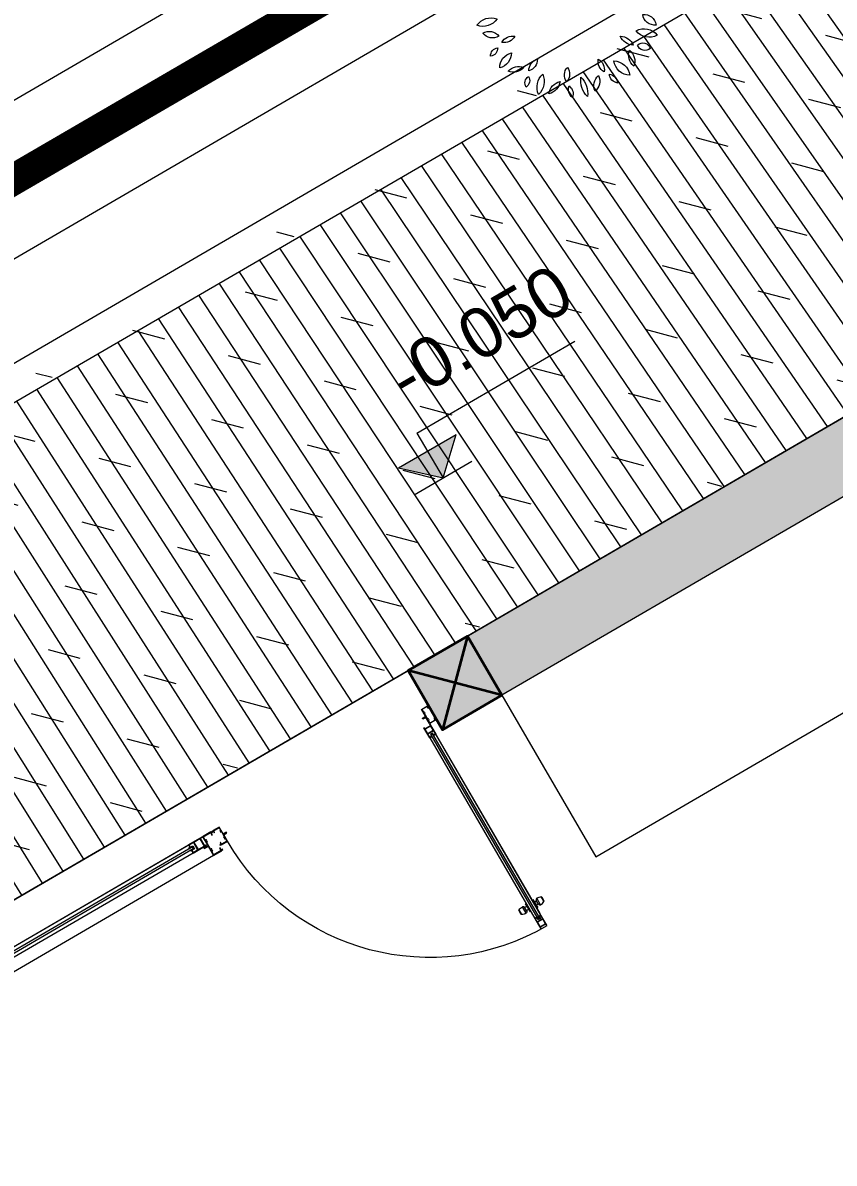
# Model space of a CAD drawing. Header units: millimetres. Extents: x 403824132 to 733479728, y 1974822364 to 2151530530.
# Drawn here: x 568555833 to 568558448, y 2063003754 to 2063007429 of the extents above; entities that cross this region are included whole.
import ezdxf
from ezdxf.enums import TextEntityAlignment as Align

# ---------------------------------------------------------------- set-up
doc = ezdxf.new("R2010")
doc.units = ezdxf.units.MM
doc.linetypes.add('CENTER', pattern=[3, 1.5, -0.5, 0.5, -0.5])
doc.linetypes.add('HIDDEN', pattern=[0.75, 0.5, -0.25])
for name, color, linetype, lineweight in [('A-COT VACH', 2, 'Continuous', 35), ('A-HATCH', 251, 'Continuous', 5), ('A-KY HIEU', 34, 'Continuous', 20), ('A-NET THAY', 125, 'Continuous', 18), ('A-TEXT', 7, 'Continuous', 18), ('E- RANH GIOI', 1, 'CENTER', 13), ('E- THAY', 9, 'Continuous', 20), ('E- Tuong', 4, 'Continuous', 13), ('E-NoiThat', 32, 'Continuous', 9), ('i_Cay', 114, 'Continuous', 13), ('i_Hatch', 250, 'Continuous', 13), ('LD-CUA', 146, 'Continuous', 13), ('LD-THAY', 9, 'Continuous', 13)]:
    doc.layers.add(name, color=color, linetype=linetype, lineweight=lineweight)
doc.layers.add('ChiaLo', color=128, linetype='CENTER')
doc.layers.add('loKBT', color=42, linetype='Continuous')
doc.styles.add('A1-arial', font='arial.ttf')

# ---------------------------------------------------------------- blocks, each defined once
blk = doc.blocks.new('mb-cay40')
at = {"color": 0, "linetype": 'ByBlock'}
for centre, radius, start, end in [((-299.5701589075907, 710.3054466762878), 100.1777, 149.4737229998766, 231.7585850006217), ((-447.8704589076224, 682.5084466762783), 100.1777, 329.4737229998766, 51.75858500062168), ((-230.6878589075932, 779.3904466762833), 98.06469999999999, 192.3059549999538, 259.6848969996826), ((-344.058958907699, 662.0099466762913), 98.06469999999999, 12.30595499995376, 79.68489699968265), ((-136.2343589076481, 736.8957466763095), 62.92479999999998, 125.4093320002077, 202.7100880001333), ((-230.740058907686, 763.8882466762698), 62.92479999999998, 305.4093320002077, 22.71008800013334), ((16.26654109236551, 684.2603466763248), 136.5301, 133.811686000385, 194.307733999988), ((-210.5471589076042, 749.0423466762695), 136.5301, 313.811686000385, 14.30773399998799), ((112.6560410923557, 711.3373466763078), 137.2196, 163.4642290000644, 212.7905639999698), ((-134.2428589076444, 676.0780466762808), 137.2196, 343.4642290000643, 32.79056399996983), ((-426.9131589077006, 693.7752466762759), 54.12369999999999, 146.8150690002197, 244.0193430003837), ((-495.9196589076018, 674.7454466763011), 54.12369999999999, 326.8150690002197, 64.01934300038363), ((-147.5025589076395, 637.821246676278), 79.6564, 145.524785000142, 220.8327340004014), ((-273.4387589076068, 630.8271466763035), 79.6564, 325.524785000142, 40.83273400040141), ((138.3718410924193, 615.5002466762926), 80.63699999999999, 104.100357000399, 168.4650159999594), ((39.71864109238959, 709.8323466762886), 80.63699999999999, 284.100357000399, 348.4650159999595), ((-541.5223589077068, 596.8183466762894), 98.14920000000001, 183.3189289998474, 263.1903650005937), ((-651.1445589076611, 493.6793466763265), 98.14920000000001, 3.318928999847402, 83.19036500059372), ((-554.1702589076594, 555.716446676277), 69.85239999999999, 25.45365099951863, 116.6851969996846), ((-522.4680589076888, 648.1498466762605), 69.85239999999999, 205.4536509995186, 296.6851969996846), ((-390.4405589076341, 597.053746676309), 66.85079999999999, 168.8066020001733, 257.6390980002616), ((-470.3303589076386, 544.7297466762902), 66.85079999999999, 348.8066020001733, 77.63909800026163), ((48.89724109234521, 562.139746676261), 68.7981, 103.8913859995158, 198.9039470000852), ((-32.70725890767062, 606.6362466762985), 68.7981, 283.8913859995158, 18.90394700008519), ((230.3510410923918, 506.037146676299), 141.3623, 100.3005049996434, 160.4476489999013), ((71.86314109229716, 692.4305466762962), 141.3623, 280.3005049996434, 340.4476489999013), ((-653.7485589076532, 502.9852466762604), 44.2471, 163.4933459999228, 274.4697339999847), ((-692.7238589076442, 471.4445466763245), 44.2471, 343.4933459999227, 94.46973399998471), ((259.9547410923115, 520.9738466762719), 76.85969999999999, 122.5817349996012, 207.1799879998302), ((150.1931410923426, 550.6291466762632), 76.85969999999999, 302.5817349996012, 27.17998799983019), ((213.0515410923108, 368.6593466762861), 79.60759999999999, 86.02821900006174, 161.3697619999351), ((143.1294410924311, 473.5071466763002), 79.60759999999999, 266.0282190000617, 341.3697619999351), ((299.7197410923836, 426.0202466763112), 53.529, 59.98145400028278, 155.6675900001146), ((277.7252410923538, 494.4245466762877), 53.529, 239.9814540002828, 335.6675900001146), ((-680.1407589076553, 301.4285466763176), 101.6635, 69.72013800080484, 135.6489100005381), ((-717.600058907643, 467.8581466763062), 101.6635, 249.7201380008048, 315.6489100005381), ((-620.4297589075868, 356.9077466762828), 75.7726, 22.57230600034306, 98.33354300080866), ((-561.4437589076697, 460.9655466763143), 75.7726, 202.5723060003431, 278.3335430008087), ((281.8093410923029, 453.3035466762885), 110.2473, 244.7352629998049, 320.5781150000673), ((319.9207410923555, 283.5921466762593), 110.2473, 64.73526299980486, 140.5781150000674), ((-694.8229589076363, 365.1617466763128), 95.9612, 210.9482359996829, 290.5783940005535), ((-743.3930589076772, 225.974346676303), 95.9612, 30.9482359996829, 110.5783940005535), ((359.2284410923021, 242.1056466762602), 79.1061, 90.25287400078554, 173.52208300028), ((280.2783410924312, 330.1357466762784), 79.1061, 270.2528740007856, 353.5220830002799), ((-736.4670589076995, 276.7996466763216), 75.60229999999999, 224.257649999822, 288.5926610007619), ((-766.5091589076037, 152.3813466762949), 75.60229999999999, 44.25764999982202, 108.5926610007619), ((-659.0736589076696, 39.63904667626048), 110.8102, 100.8761589997203, 165.4479130002026), ((-787.2373589075869, 176.3009466762742), 110.8102, 280.8761589997204, 345.4479130002026), ((-649.4696589076193, 256.585046676264), 83.90719999999999, 240.5094849996896, 309.291989999972), ((-637.6392589076131, 118.6108466762598), 83.90719999999999, 60.50948499968955, 129.291989999972), ((231.9157410923508, 266.539646676305), 78.02799999999999, 238.8747640006676, 311.2135240002623), ((242.9923410922929, 141.0472466762949), 78.02799999999999, 58.87476400066763, 131.2135240002623), ((344.0384410923289, 142.0358466763282), 53.57989999999999, 28.1981360000389, 112.1917869993301), ((371.0219410923892, 216.9645466762668), 53.57989999999999, 208.1981360000389, 292.1917869993301), ((349.6776410924213, 166.3968466762817), 97.6447, 209.1951970002367, 286.7189010004093), ((292.527541092335, 25.24994667626743), 97.6447, 29.19519700023669, 106.7189010004093), ((-716.1905589076923, 74.23634667632723), 87.35799999999999, 234.9744629993681, 331.3792250002423), ((-689.6452589076944, -39.14615332373069), 87.35799999999999, 54.97446299936808, 151.3792250002424), ((208.0612410923932, 37.25554667630786), 77.31559999999999, 208.8071649999463, 283.9198800002828), ((158.9131410923146, -75.04515332368464), 77.31559999999999, 28.80716499994626, 103.9198800002828), ((313.8222410924209, -58.64165332372795), 90.3688, 71.37116600059133, 141.7535400000561), ((271.7177410924342, 82.93484667628945), 90.3688, 251.3711660005913, 321.7535400000561), ((-674.8470589076169, -123.2118533237299), 70.02329999999999, 71.8192460004174, 140.0817599994504), ((-706.7037589076499, -11.75075332372944), 70.02329999999999, 251.8192460004175, 320.0817599994504), ((-551.4629589076503, -83.00365332367801), 74.9971, 87.17243399982254, 157.2364690000009), ((-616.9188589076803, 20.92074667628185), 74.9971, 267.1724339998225, 337.2364690000009), ((296.2157410923683, -68.1395533237228), 50.671, 179.2557220000184, 267.628659000778), ((243.4524410924059, -118.1089533236882), 50.671, 359.2557220000184, 87.62865900077804), ((-557.1729589076713, -163.3047533236968), 77.98479999999999, 113.475291999382, 203.4559599999777), ((-659.7790589075885, -122.8160533237024), 77.98479999999999, 293.475291999382, 23.45595999997768), ((-341.8780589076923, -220.9033533237016), 95.91319999999999, 122.8873139993626, 186.7253339999508), ((-489.2111589075648, -151.593553323728), 95.91319999999999, 302.8873139993626, 6.725333999950768), ((69.87894109232002, -150.8368533236935), 70.3103, 173.6499809998805, 254.6514450005405), ((-18.61045890764217, -210.8629533236744), 70.3103, 353.6499809998805, 74.65144500054049), ((274.5892410923552, -86.62635332370701), 116.145, 186.5486859998972, 256.8911319994462), ((132.8601410923875, -212.990753323691), 116.145, 6.548685999897183, 76.89113199944619), ((-604.7676589076873, -147.1679533237184), 106.605, 271.6327640008068, 352.0267889999677), ((-496.1556589076645, -268.5169533236767), 106.605, 91.63276400080674, 172.0267889999677), ((-132.5331589076959, -236.0941533236837), 75.353, 148.7876610002004, 221.5977110001933), ((-253.3297589076974, -247.0719533237279), 75.353, 328.7876610002005, 41.59771100019329), ((161.8329410923761, -136.5778533236808), 96.71849999999999, 218.6962139999035, 286.2415449999098), ((113.3978410923155, -289.9039533237083), 96.71849999999999, 38.69621399990353, 106.2415449999098), ((-472.8800589076418, -293.5357533236747), 49.2563, 76.54190599947391, 193.4774260002929), ((-509.3162589076674, -257.1117533236902), 49.2563, 256.541905999474, 13.4774260002929), ((-314.2852589076501, -280.7871533237339), 91.05040000000001, 159.1169869998805, 230.3606240003511), ((-457.4404589076003, -318.4468533237086), 91.05040000000001, 339.1169869998805, 50.36062400035106), ((-220.1570589075855, -348.4649533237389), 108.6658, 122.1169890002436, 201.7275269999994), ((-378.8747589077102, -296.6562533236793), 108.6658, 302.1169890002436, 21.72752699999944), ((-159.7919589076482, -372.2426533237012), 84.6027, 5.31956000003229, 80.41896799967047), ((-61.47215890765074, -280.976453323703), 84.6027, 185.3195600000323, 260.4189679996705), ((99.92604109243257, -278.0229533236925), 148.0051, 165.2071100000012, 218.3217489999558), ((-159.2895589076797, -332.0080533237124), 148.0051, 345.2071100000012, 38.32174899995582), ((110.3971410924278, -276.4030533237237), 64.3426, 156.7754189998254, 231.2879720002375), ((11.02814109236351, -301.2369533236779), 64.3426, 336.7754189998254, 51.28797200023745), ((-170.4776589077082, -363.9031533237066), 62.5472, 129.7475050000398, 206.070901000292), ((-266.6537589076324, -343.3009533236764), 62.5472, 309.7475050000398, 26.07090100029198)]:
    blk.add_arc(centre, radius, start, end, dxfattribs=at)
blk = doc.blocks.new('cotxaytho')
at = {"layer": 'A-KY HIEU'}
h = blk.add_hatch(color=256, dxfattribs=at)
h.paths.add_polyline_path([(200.0000000000018, 187.5), (0, 187.5), (0, 0)])
h.paths.add_polyline_path([(0, 187.5), (-200, 187.5), (0, 0)])
for p, q in [((0, 312.5), (0, 0)), ((0, 312.5), (1100, 312.5)), ((-200, 187.5), (0, 0)), ((-200, 187.5), (200, 187.5)), ((0, 0), (200, 187.5)), ((-200, 0), (200, 0))]:
    blk.add_line(p, q, dxfattribs=at)
at = {"color": 6, "style": 'A1-arial'}
blk.add_attdef('-0.050', (35.02610784031822, 401.7086938884313), '', height=250, dxfattribs=at)
blk = doc.blocks.new('kkkk')
h = blk.add_hatch(color=250)
edge = h.paths.add_edge_path()
edge.add_line((333058.7503477686, 105336.6100560361), (333060.2503477686, 105336.6100560361))
edge.add_line((333060.2503477686, 105336.6100560361), (333060.2503477686, 105341.6100560361))
edge.add_line((333060.2503477686, 105341.6100560361), (333061.7503477686, 105341.6100560361))
edge.add_line((333061.7503477686, 105341.6100560361), (333061.7503477686, 105371.6100560361))
edge.add_line((333061.7503477686, 105371.6100560361), (333027.5003477686, 105371.6100560361))
edge.add_line((333027.5003477686, 105371.6100560361), (333027.5003477686, 105386.6100560362))
edge.add_line((333027.5003477686, 105386.6100560362), (333022.1618856793, 105386.6100560362))
edge.add_line((333022.1618856793, 105386.6100560362), (333022.1618856793, 105383.6100560361))
edge.add_line((333022.1618856793, 105383.6100560361), (333023.6618856793, 105383.6100560361))
edge.add_line((333023.6618856793, 105383.6100560361), (333023.6618856793, 105385.1100560361))
edge.add_line((333023.6618856793, 105385.1100560361), (333026.0003477686, 105385.1100560361))
edge.add_line((333026.0003477686, 105385.1100560361), (333026.0003477686, 105378.0508778042))
edge.add_line((333026.0003477686, 105378.0508778042), (333023.6618856793, 105378.0508778042))
edge.add_line((333023.6618856793, 105378.0508778042), (333023.6618856793, 105379.5508778041))
edge.add_line((333023.6618856793, 105379.5508778041), (333022.1618856793, 105379.5508778041))
edge.add_line((333022.1618856793, 105379.5508778041), (333022.1618856793, 105376.5508778041))
edge.add_line((333022.1618856793, 105376.5508778041), (333026.0003477686, 105376.5508778041))
edge.add_line((333026.0003477686, 105376.5508778041), (333026.0003477686, 105371.6100560361))
edge.add_line((333026.0003477686, 105371.6100560361), (332991.7503477686, 105371.6100560361))
edge.add_line((332991.7503477686, 105371.6100560361), (332991.7503477686, 105341.6100560361))
edge.add_line((332991.7503477686, 105341.6100560361), (332993.2503477686, 105341.6100560361))
edge.add_line((332993.2503477686, 105341.6100560361), (332993.2503477686, 105336.6100560361))
edge.add_line((332993.2503477686, 105336.6100560361), (332994.7503477685, 105336.6100560361))
edge.add_line((332994.7503477685, 105336.6100560361), (332994.7503477685, 105341.6100560361))
edge.add_line((332994.7503477685, 105341.6100560361), (333002.2503477686, 105341.6100560361))
edge.add_line((333002.2503477686, 105341.6100560361), (333002.2503477686, 105343.1100560361))
edge.add_line((333002.2503477686, 105343.1100560361), (332993.2503477686, 105343.1100560361))
edge.add_line((332993.2503477686, 105343.1100560361), (332993.2503477686, 105370.1100560361))
edge.add_line((332993.2503477686, 105370.1100560361), (333006.8920954218, 105370.1100560361))
edge.add_arc((333010.0003477685, 105367.6396451521), 3.970410884021193, 141.5226399061715, 209.9999999996041)
edge.add_line((333006.5618710796, 105365.6544397101), (333007.8609091851, 105366.4044397101))
edge.add_arc((333010.0003477685, 105367.6396451522), 2.470410884022959, -390.0000000008324, -150.0000000000441, ccw=False)
edge.add_line((333012.1397863518, 105366.4044397101), (333013.4388244577, 105365.6544397101))
edge.add_arc((333010.0003477685, 105367.6396451521), 3.970410884017615, -29.99999999942238, 38.47736009484422)
edge.add_line((333013.1086001153, 105370.1100560362), (333040.3920954216, 105370.1100560361))
edge.add_arc((333043.5003477685, 105367.6396451521), 3.970410884021193, 141.5226399061715, 209.9999999996041)
edge.add_line((333040.0618710795, 105365.6544397101), (333041.3609091852, 105366.4044397101))
edge.add_arc((333043.5003477685, 105367.6396451522), 2.470410884022959, -390.0000000008324, -150.0000000000441, ccw=False)
edge.add_line((333045.639786352, 105366.4044397101), (333046.9388244575, 105365.6544397101))
edge.add_arc((333043.5003477685, 105367.6396451521), 3.970410884017615, -29.99999999942238, 38.47736009484422)
edge.add_line((333046.6086001155, 105370.1100560362), (333060.2503477686, 105370.1100560361))
edge.add_line((333060.2503477686, 105370.1100560361), (333060.2503477686, 105343.1100560361))
edge.add_line((333060.2503477686, 105343.1100560361), (333051.2503477687, 105343.1100560361))
edge.add_line((333051.2503477687, 105343.1100560361), (333051.2503477687, 105341.6100560361))
edge.add_line((333051.2503477687, 105341.6100560361), (333058.7503477686, 105341.6100560361))
edge.add_line((333058.7503477686, 105341.6100560361), (333058.7503477686, 105336.6100560361))
blk.add_lwpolyline([(333026.0003477686, 105378.0508778042), (333026.0003477686, 105385.1100560361), (333023.6618856793, 105385.1100560361), (333023.6618856793, 105383.6100560361), (333022.1618856793, 105383.6100560361), (333022.1618856793, 105386.6100560362), (333027.5003477686, 105386.6100560362), (333027.5003477686, 105371.6100560361), (333061.7503477686, 105371.6100560361), (333061.7503477686, 105341.6100560361), (333060.2503477686, 105341.6100560361), (333060.2503477686, 105336.6100560361), (333058.7503477686, 105336.6100560361), (333058.7503477686, 105341.6100560361), (333051.2503477687, 105341.6100560361), (333051.2503477687, 105343.1100560361), (333060.2503477686, 105343.1100560361), (333060.2503477686, 105370.1100560361), (333046.6086001155, 105370.1100560362, -0.3080097014273616), (333046.9388244575, 105365.6544397101), (333045.639786352, 105366.4044397101, 1.732050807573783), (333041.3609091852, 105366.4044397101), (333040.0618710795, 105365.6544397101, -0.3080097014276107), (333040.3920954216, 105370.1100560361), (333013.1086001153, 105370.1100560362, -0.3080097014273616), (333013.4388244577, 105365.6544397101), (333012.1397863518, 105366.4044397101, 1.732050807573783), (333007.8609091851, 105366.4044397101), (333006.5618710796, 105365.6544397101, -0.3080097014276107), (333006.8920954218, 105370.1100560361), (332993.2503477686, 105370.1100560361), (332993.2503477686, 105343.1100560361), (333002.2503477686, 105343.1100560361), (333002.2503477686, 105341.6100560361), (332994.7503477685, 105341.6100560361), (332994.7503477685, 105336.6100560361), (332993.2503477686, 105336.6100560361), (332993.2503477686, 105341.6100560361), (332991.7503477686, 105341.6100560361), (332991.7503477686, 105371.6100560361), (333026.0003477686, 105371.6100560361), (333026.0003477686, 105376.5508778041), (333022.1618856793, 105376.5508778041), (333022.1618856793, 105379.5508778041), (333023.6618856793, 105379.5508778041), (333023.6618856793, 105378.0508778042)], format="xyb", close=True)
blk = doc.blocks.new('ccccc')
h = blk.add_hatch(color=250)
h.paths.add_polyline_path([(333034.3144056356, 105325.3407150077), (333084.3144056355, 105325.3407150077), (333084.3144056355, 105326.8407150077), (333077.6940542447, 105326.8407150077), (333077.6940542447, 105353.8407150077), (333084.3144056355, 105353.8407150077), (333084.3144056355, 105355.3407150077), (333034.3144056356, 105355.3407150077), (333034.3144056356, 105346.7373347332), (333035.8144056356, 105346.7373347332), (333035.8144056356, 105353.8407150077), (333052.1347392885, 105353.8407150077), (333052.1347392885, 105326.8407150077), (333035.8144056356, 105326.8407150077), (333035.8144056356, 105333.9440952822), (333034.3144056356, 105333.9440952822)])
h.paths.add_polyline_path([(333053.6347392886, 105326.8407150077), (333053.6347392886, 105353.8407150077), (333076.1940542446, 105353.8407150077), (333076.1940542446, 105326.8407150077)], flags=16)
for p, q in [((333034.3144056356, 105346.7373347332), (333035.8144056356, 105346.7373347332)), ((333034.3144056356, 105333.9440952822), (333035.8144056356, 105333.9440952822)), ((333052.1347392885, 105353.8407150077), (333052.1347392885, 105326.8407150077)), ((333053.6347392886, 105353.8407150077), (333053.6347392886, 105326.8407150077)), ((333076.1940542446, 105353.8407150077), (333076.1940542446, 105326.8407150077)), ((333077.6940542447, 105353.8407150077), (333077.6940542447, 105326.8407150077)), ((333084.3144056355, 105355.3407150077), (333084.3144056355, 105353.8407150077)), ((333084.3144056355, 105326.8407150077), (333084.3144056355, 105325.3407150077))]:
    blk.add_line(p, q)
for points in [[(333084.3144056355, 105355.3407150077), (333034.3144056356, 105355.3407150077), (333034.3144056356, 105346.7373347332)], [(333034.3144056356, 105333.9440952822), (333034.3144056356, 105325.3407150077), (333084.3144056355, 105325.3407150077)], [(333052.1347392885, 105353.8407150077), (333035.8144056356, 105353.8407150077), (333035.8144056356, 105346.7373347332)], [(333035.8144056356, 105333.9440952822), (333035.8144056356, 105326.8407150077), (333052.1347392885, 105326.8407150077)], [(333076.1940542446, 105353.8407150077), (333053.6347392886, 105353.8407150077)], [(333084.3144056355, 105353.8407150077), (333077.6940542447, 105353.8407150077)], [(333053.6347392886, 105326.8407150077), (333076.1940542446, 105326.8407150077)], [(333077.6940542447, 105326.8407150077), (333084.3144056355, 105326.8407150077)]]:
    blk.add_lwpolyline(points)
blk = doc.blocks.new('dasdsd')
at = {"linetype": 'HIDDEN', "ltscale": 0.05}
for p, q in [((-9.569141384446992, -15.90723716295906), (-9.569141384446992, 0)), ((9.569141384446992, 0), (-9.569141384446992, 0)), ((9.569141384446992, -15.90723716294451), (9.569141384446992, 0)), ((-16.34979056974407, -18.90631077674334), (-107.8912883332232, -23.1459015282162)), ((-10.46026030555367, -16.12276114153791), (-15.45867164875381, -18.69078679804806)), ((9.569141384330578, -15.90723716295906), (-9.569141384446992, -15.90723716295906))]:
    blk.add_line(p, q, dxfattribs=at)
for centre, radius, start, end in [((-106.2585171776591, -28.09938181765028), 5.215640768237306, 108.2433054779571, 251.7566945220429), ((-40.96028682653559, 286.6360905124457), 326.6202464477597, 258.1751875100508, 278.8996242376831), ((-16.34979056974407, -16.9563107767899), 1.95, 270, 297.1926651147454), ((-9.569141384446992, -17.85723716302891), 1.95, 90, 117.1926651147453), ((9.569141384446992, -25.97958644191385), 10.07234927896024, 270, 90)]:
    blk.add_arc(centre, radius, start, end, dxfattribs=at)
blk = doc.blocks.new('fffsf')
h = blk.add_hatch(color=250)
h.paths.add_polyline_path([(333183.8310297608, 105395.8081060237), (333133.8310297608, 105395.8081060237), (333133.8310297608, 105394.3081060237), (333140.4513811519, 105394.3081060237), (333140.4513811519, 105367.3081060237), (333133.8310297608, 105367.3081060237), (333133.8310297608, 105364.3081060237), (333118.8310297608, 105364.3081060237), (333118.8310297608, 105361.3081060237), (333135.3310297608, 105361.3081060237), (333135.3310297608, 105365.8081060237), (333183.8310297608, 105365.8081060237), (333183.8310297608, 105374.4114862982), (333182.3310297608, 105374.4114862982), (333182.3310297608, 105367.3081060237), (333166.0106961079, 105367.3081060237), (333166.0106961079, 105394.3081060237), (333182.3310297608, 105394.3081060237), (333182.3310297608, 105387.2047257492), (333183.8310297608, 105387.2047257492)])
h.paths.add_polyline_path([(333164.5106961079, 105394.3081060237), (333164.5106961079, 105367.3081060237), (333141.9513811518, 105367.3081060237), (333141.9513811518, 105394.3081060237)], flags=16)
for p, q in [((333133.8310297608, 105395.8081060237), (333133.8310297608, 105394.3081060237)), ((333140.4513811519, 105394.3081060237), (333140.4513811519, 105367.3081060237)), ((333141.9513811518, 105394.3081060237), (333141.9513811518, 105367.3081060237)), ((333164.5106961079, 105394.3081060237), (333164.5106961079, 105367.3081060237)), ((333166.0106961079, 105394.3081060237), (333166.0106961079, 105367.3081060237)), ((333183.8310297608, 105387.2047257492), (333182.3310297608, 105387.2047257492)), ((333183.8310297608, 105374.4114862982), (333182.3310297608, 105374.4114862982))]:
    blk.add_line(p, q)
for points in [[(333183.8310297608, 105374.4114862982), (333183.8310297608, 105365.8081060237), (333135.3310297608, 105365.8081060237), (333135.3310297608, 105361.3081060237), (333118.8310297608, 105361.3081060237)], [(333133.8310297608, 105395.8081060237), (333183.8310297608, 105395.8081060237), (333183.8310297608, 105387.2047257492)], [(333133.8310297608, 105394.3081060237), (333140.4513811519, 105394.3081060237)], [(333141.9513811518, 105394.3081060237), (333164.5106961079, 105394.3081060237)], [(333166.0106961079, 105394.3081060237), (333182.3310297608, 105394.3081060237), (333182.3310297608, 105387.2047257492)], [(333182.3310297608, 105374.4114862982), (333182.3310297608, 105367.3081060237), (333166.0106961079, 105367.3081060237)], [(333133.8310297608, 105367.3081060237), (333133.8310297608, 105364.3081060237), (333118.8310297608, 105364.3081060237), (333118.8310297608, 105361.3081060237)], [(333140.4513811519, 105367.3081060237), (333133.8310297608, 105367.3081060237)], [(333164.5106961079, 105367.3081060237), (333141.9513811518, 105367.3081060237)]]:
    blk.add_lwpolyline(points)
blk = doc.blocks.new('*U209')
for points in [[(88.41580056528618, 82.17994154020562), (88.41580056524253, 80.6033802745078), (77.17966634732147, 80.60338027449323), (77.17966634729966, 69.39661972550675), (88.41580056521342, 69.39661972551403), (88.41580056528618, 67.82005845976528, 0.2403906807314063), (91.14311726333106, 71.99999999998546), (80.17966634737968, 71.99999999998546), (80.17966634732147, 77.99999999998543), (91.14311726327287, 77.99999999998543, 0.2403906807301442)], [(922.0851214036658, 82.17994154014741), (922.0851214037393, 80.6033802744132), (933.3212556216456, 80.60338027440594), (933.3212556216307, 69.39661972541944), (922.0851214037095, 69.39661972542672), (922.0851214036658, 67.82005845970707, -0.2403906807314063), (919.3578047056723, 71.99999999992724), (930.3212556216164, 71.99999999992724), (930.3212556215727, 77.99999999993452), (919.3578047056217, 77.99999999994179, -0.2403906807301442)], [(1027.916722533707, 82.17994153920152), (1027.916722533744, 80.60338027349644), (1016.68058831583, 80.60338027346006), (1016.680588315888, 69.39661972447357), (1027.916722533802, 69.39661972450267), (1027.916722533736, 67.82005845875392, 0.2403906807314063), (1030.644039231716, 71.99999999901047), (1019.680588315765, 71.99999999896681), (1019.680588315808, 77.99999999895226), (1030.644039231759, 77.99999999898864, 0.2403906807301442)]]:
    blk.add_hatch(color=250).paths.add_polyline_path(points)
for p, q in [((972.5009219687922, 89.99999999997091), (44.50000000021828, 90.00000000004366)), ((972.5009219687777, 89.99999999991269), (88.00000000023283, 89.99999999998545)), ((977.5009219686833, 89.9999999988213), (1862.001843919147, 89.99999999983993)), ((88.00000000024738, 59.99999999998546), (972.5009219687922, 59.99999999989814)), ((1862.00184391922, 59.99999999983993), (977.5009219687635, 59.99999999880675)), ((35.00000000011642, 20), (1915.001843919264, 20))]:
    blk.add_line(p, q)
for points in [[(88.41580056528618, 82.17994154020562), (88.41580056524253, 80.6033802745078), (77.17966634732147, 80.60338027449323), (77.17966634729966, 69.39661972550675), (88.41580056521342, 69.39661972551403), (88.41580056528618, 67.82005845976528, 0.2403906807314063), (91.14311726333106, 71.99999999998546), (80.17966634737968, 71.99999999998546), (80.17966634732147, 77.99999999998543), (91.14311726327287, 77.99999999998543, 0.2403906807301443)], [(922.0851214036658, 82.17994154014741), (922.0851214037393, 80.6033802744132), (933.3212556216456, 80.60338027440594), (933.3212556216307, 69.39661972541944), (922.0851214037095, 69.39661972542672), (922.0851214036658, 67.82005845970707, -0.2403906807314063), (919.3578047056723, 71.99999999992724), (930.3212556216164, 71.99999999992724), (930.3212556215727, 77.99999999993452), (919.3578047056217, 77.99999999994179, -0.2403906807301443)], [(1027.916722533707, 82.17994153920152), (1027.916722533744, 80.60338027349644), (1016.68058831583, 80.60338027346006), (1016.680588315888, 69.39661972447357), (1027.916722533802, 69.39661972450267), (1027.916722533736, 67.82005845875392, 0.2403906807314063), (1030.644039231716, 71.99999999901047), (1019.680588315765, 71.99999999896681), (1019.680588315808, 77.99999999895226), (1030.644039231759, 77.99999999898864, 0.2403906807301443)]]:
    blk.add_lwpolyline(points, format="xyb", close=True)
for points in [[(930.3212556216164, 71.99999999992724), (80.17966634737968, 71.99999999998546), (80.17966634732147, 77.99999999998543), (930.3212556215727, 77.99999999993452)], [(1019.680588315895, 71.99999999894499), (1869.822177572059, 71.9999999998545), (1869.822177571972, 77.99999999986177), (1019.680588315808, 77.99999999895226)]]:
    blk.add_lwpolyline(points, close=True)
at = {"rotation": 270}
blk.add_blockref('kkkk', (-105336.6100560361, 333081.7503477685), dxfattribs=at)
at = {"xscale": -1}
for name, p, rotation in [('ccccc', (333122.3144056175, -105265.3407150657), 359.9999999999902), ('fffsf', (-332156.3301080877, 105455.8081050878), 180.0000000001608), ('kkkk', (107286.6118999553, 333081.7503477685), 90)]:
    blk.add_blockref(name, p, dxfattribs=dict(at, rotation=rotation))
for p in [(-332111.8134836851, -105265.3407149498), (-331172.3125614208, -105265.3407159424)]:
    blk.add_blockref('ccccc', p)
at = {"xscale": -0.8000000000000002, "yscale": 0.8, "zscale": 0.8}
blk.add_blockref('dasdsd', (1002.500921968777, 59.99999999895225), dxfattribs=at)
blk = doc.blocks.new('khoatron')
for p, q in [((0, 0), (0, -5.000000000003636)), ((50, 0), (50, -5)), ((50, -5), (0, -5.000000000003636)), ((4.977375921705967, -26), (45.02262407826493, -25.99999999998909)), ((10.73696983500849, -49.8825393818879), (39.26303016499151, -49.88253938188427)), ((12.97737592170597, -18), (37.02262407826493, -17.99999999999636)), ((15, -5.000000000003636), (15, -18)), ((15.36903692083433, -53), (34.63096307916567, -52.99999999999635)), ((35, -5), (35, -18))]:
    blk.add_line(p, q)
for centre, radius, start, end in [((12.97737592170597, -26), 8, 90, 181.2264791735163), ((61.68058645995914, -24.95729494726766), 56.71437106197604, 181.2264791735163, 206.0711718931764), ((15.36903692083433, -48), 5, 202.117539497475, 270), ((34.63096307916567, -47.99999999999635), 5, 270, 337.882460502525), ((37.02262407826493, -25.99999999999636), 8, 358.7735208264837, 90), ((-11.68058645998826, -24.95729494725674), 56.71437106200549, 333.9288281068236, 358.7735208264837)]:
    blk.add_arc(centre, radius, start, end)
blk = doc.blocks.new('*U254')
for points in [[(42.82005845970703, -33.41580056513339), (44.39661972540486, -33.41580056509702), (44.39661972540486, -22.17966634715412), (55.60338027439136, -22.1796663471687), (55.6033802743841, -33.41580056511157), (57.17994154016196, -33.41580056515523, -0.2403906807314063), (52.9999999999345, -36.1431172631419), (52.99999999991268, -25.17966634721233), (46.99999999992722, -25.17966634719777), (46.99999999991994, -36.1431172631419, -0.2403906807301442)], [(42.82005845893524, -928.250866101516), (44.39661972461851, -928.2508661014797), (44.39661972461849, -939.4870003194224), (55.603380273605, -939.4870003194369), (55.603380273605, -928.2508661014868), (57.17994153936103, -928.2508661015524, 0.2403906807314063), (52.99999999912632, -925.5235494035584), (52.99999999914086, -936.4870003194877), (46.99999999912631, -936.4870003194952), (46.99999999913361, -925.5235494035512, 0.2403906807301442)]]:
    blk.add_hatch(color=250).paths.add_polyline_path(points)
for p, q in [((34.99999999911177, -928.666666666656), (34.99999999989814, 10.49999999997089)), ((34.99999999911178, -921.6666666667434), (34.99999999993449, -33.00000000010913)), ((64.99999999995634, -33.00000000013099), (64.99999999911178, -928.6666666666922))]:
    blk.add_line(p, q)
for points in [[(42.82005845970703, -33.41580056513339), (44.39661972540486, -33.41580056509702), (44.39661972540486, -22.17966634715412), (55.60338027439136, -22.1796663471687), (55.6033802743841, -33.41580056511157), (57.17994154016196, -33.41580056515523, -0.2403906807314063), (52.9999999999345, -36.1431172631419), (52.99999999991268, -25.17966634721233), (46.99999999992722, -25.17966634719777), (46.99999999991994, -36.1431172631419, -0.2403906807301443)], [(42.82005845893524, -928.2508661016168), (44.39661972461851, -928.2508661015808), (44.39661972461849, -939.4870003195236), (55.603380273605, -939.4870003195383), (55.603380273605, -928.250866101588), (57.17994153936103, -928.2508661016536, 0.2403906807314063), (52.99999999912632, -925.5235494036597), (52.99999999914086, -936.4870003195892), (46.99999999912631, -936.4870003195964), (46.99999999913361, -925.5235494036524, 0.2403906807301443)]]:
    blk.add_lwpolyline(points, format="xyb", close=True)
blk.add_lwpolyline([(52.99999999914086, -936.4870003195892), (52.99999999991268, -25.17966634721233), (46.99999999992722, -25.17966634719777), (46.99999999912631, -936.4870003195964)], close=True)
blk.add_arc((34.99999999991219, 20.00000000007025), 1001.666666666764, 270.1039220964025, 0)
at = {"xscale": -1}
for name, p, rotation in [('kkkk', (-105336.6100560362, -332971.7503477686), 270), ('ccccc', (105390.3407153773, 332105.6477388518), 89.99999999993629)]:
    blk.add_blockref(name, p, dxfattribs=dict(at, rotation=rotation))
for name, p, rotation in [('kkkk', (106408.2767227027, -332971.7503477686), 90), ('ccccc', (105390.3407146372, -333067.3144057529), 89.99999999993624)]:
    blk.add_blockref(name, p, dxfattribs=dict(rotation=rotation))
at = {"yscale": 0.8, "zscale": 0.8}
for p, xscale, rotation in [((34.99999999917002, -893.6666666668015), -0.8, 269.9999999999363), ((64.99999999918457, -893.6666666668233), 0.8, 89.99999999993624)]:
    blk.add_blockref('khoatron', p, dxfattribs=dict(at, xscale=xscale, rotation=rotation))
blk = doc.blocks.new('COT220')
at = {"layer": 'i_Hatch'}
h = blk.add_hatch(color=256, dxfattribs=at)
h.dxf.hatch_style = 1
h.paths.add_polyline_path([(-124343785.6764652, 101818213.3575816), (-124343565.6764652, 101818213.3575816), (-124343565.6764652, 101818433.3575816), (-124343785.6764652, 101818433.3575816)])
at = {"layer": 'A-COT VACH'}
for p, q in [((-124343785.6764652, 101818433.3575816), (-124343565.6764652, 101818213.3575816)), ((-124343785.6764652, 101818213.3575816), (-124343565.6764652, 101818433.3575816))]:
    blk.add_line(p, q, dxfattribs=at)
blk.add_lwpolyline([(-124343785.6764652, 101818213.3575816), (-124343565.6764652, 101818213.3575816), (-124343565.6764652, 101818433.3575816), (-124343785.6764652, 101818433.3575816)], close=True, dxfattribs=at)
blk = doc.blocks.new('LUOICOTA-BT5')
at = {"layer": 'E- Tuong'}
blk.add_blockref('COT220', (131377081.6763867, -101030634.317627), dxfattribs=at)
blk = doc.blocks.new('TANG 1 A-BT5')
at = {"layer": 'A-HATCH'}
h = blk.add_hatch(color=256, dxfattribs=at)
h.dxf.hatch_style = 1
h.paths.add_polyline_path([(7035160.168247312, 707144.9860604107), (7038960.168316902, 707144.9860604107), (7038960.168316902, 706924.9860604106), (7035380.168247312, 706924.9860604106), (7035380.168247312, 705634.9568663008), (7035160.168247312, 705634.9568663008)])
h.paths.add_polyline_path([(7041933.906659975, 707145.0088893026), (7043880.168313801, 707145.0088893026), (7043880.168313801, 706035.1155964686), (7043660.168313802, 706035.1155964686), (7043660.168313802, 706925.0088893026), (7041933.906659975, 706925.0088893026)])
h.paths.add_polyline_path([(7041860.154902961, 703544.9875112028), (7043660.168317615, 703544.9875112028), (7043660.168315102, 704434.882763032), (7043880.168315102, 704434.882763032), (7043880.168318237, 703324.9875112026), (7042080.154857459, 703324.9875112026), (7042080.154540998, 702524.9611106453), (7041860.154540998, 702524.9611106453)])
h.paths.add_polyline_path([(7035160.152217163, 704834.9568663008), (7035380.152217283, 704834.9568663008), (7035380.152217283, 703544.9486484798), (7038960.168320715, 703544.9486484798), (7038960.168320715, 703324.9817994088), (7036100.18360808, 703324.9817994088), (7036100.18360808, 702325.0308779016), (7035880.18360796, 702325.0308779016), (7035880.183608012, 703324.9646822959), (7035160.152217163, 703324.9646822959)])
h.paths.add_polyline_path([(7035880.180572143, 700524.9607856931), (7036100.180572143, 700524.9607856931), (7036100.183571211, 699524.9707046003), (7038960.168355495, 699524.9707046003), (7038960.168355495, 699414.9878215939), (7037680.168336973, 699414.9878215939), (7037680.168415429, 699304.9875847225), (7037570.168415433, 699304.9875062642), (7037570.168336984, 699414.9707046003), (7035380.168285936, 699414.9707046003), (7035380.168285936, 699158.9150465301), (7035160.168285937, 699158.9150465301), (7035160.168285933, 699524.9707046003), (7035880.183571093, 699524.9707046003)])
h.paths.add_polyline_path([(7035160.168285937, 698358.9150465303), (7035380.168285937, 698358.9150465303), (7035380.168285937, 698214.9852372538), (7037570.169192888, 698214.9849048578), (7037570.168267087, 698504.9874075404), (7037680.168267086, 698504.9874859988), (7037680.169192888, 698214.9848880324), (7038050.162313618, 698214.9847530313), (7038050.162296792, 698104.9847530331), (7035980.169401856, 698104.9851480604), (7035980.169401856, 697954.9851656504), (7035380.168285937, 697954.9851656504), (7035380.159386545, 697558.9150465303), (7035160.159386545, 697558.9150465303)])
h.paths.add_polyline_path([(7035380.168285937, 698009.9851656504), (7035925.169401855, 698009.9851656504), (7035925.169401855, 698104.9851564732), (7035380.168285937, 698104.9852373125)], flags=16)
h.paths.add_polyline_path([(7035160.159386544, 696758.9150465304), (7035380.159386544, 696758.9150465304), (7035380.168285937, 693915.1993016413), (7035160.168285935, 693915.1993016413)])
h.paths.add_polyline_path([(7035160.168285935, 693115.1993016414), (7035380.168285935, 693115.1993016414), (7035380.168285936, 692534.9816183001), (7035800.159019865, 692534.9816183008), (7035800.158833222, 692314.9816183007), (7035160.168285935, 692314.9816182997)])
h.paths.add_polyline_path([(7038540.16025635, 692534.9851627953), (7038960.159673055, 692534.985162795), (7038960.16233044, 698104.9847044835), (7038850.162296792, 698104.9858796997), (7038850.162313618, 698214.9846306649), (7039070.152957362, 698214.9849981816), (7039070.160046843, 692534.985162795), (7039630.391261595, 692534.9851627946), (7039630.391261595, 692314.9851627946), (7038540.160443346, 692314.9851627953)])
h.paths.add_polyline_path([(7040830.392047827, 692534.9851627945), (7041401.275708312, 692534.9851627946), (7041924.135129333, 692968.5411863303), (7042064.562357957, 692799.1889101116), (7041480.62285018, 692314.9851627946), (7040830.391484194, 692314.9851627946)])
h.paths.add_polyline_path([(7043660.168313802, 694408.0631953529), (7043660.168313802, 694865.1579364073), (7043880.168313801, 694865.1579364073), (7043880.168313801, 694304.6928120708), (7043296.215275916, 693820.477845565), (7043155.788047292, 693989.8301217846)])
h.paths.add_polyline_path([(7043660.168313801, 697996.1543634721), (7043880.168313801, 697996.1543634721), (7043880.168313798, 695665.1579364074), (7043660.168313802, 695665.1579364074)])
h.paths.add_polyline_path([(7041860.154511661, 700324.9852359502), (7042080.154511662, 700324.9852359502), (7042080.154517087, 699524.9935334176), (7043880.168313801, 699524.9935334176), (7043880.168313801, 698796.1543634725), (7043660.168313802, 698796.1543634721), (7043660.168313802, 699304.9935334176), (7041860.153814139, 699304.9935334176)])
h.paths.add_polyline_path([(7043537.730255092, 703324.9875112026), (7043880.168318237, 703324.9875112026), (7043880.16831705, 703744.9312093994), (7044100.121860933, 703744.9255070605), (7044100.105938792, 703104.9255839301), (7043537.725477456, 703104.9403535923)])
h.paths.add_polyline_path([(7043880.168313801, 699524.9935334176), (7043537.679834577, 699524.9935334176), (7043537.6798345, 699744.9035115562), (7044100.640885091, 699744.9018718589), (7044100.638327205, 699104.9019488158), (7043880.168313801, 699104.9035689068)])
at = {"layer": 'A-NET THAY'}
blk.add_line((7043880.154816773, 707145.0088892317), (7035160.168247377, 707145.0248301383), dxfattribs=at)
at = {"layer": 'E- Tuong'}
for p, q in [((7035160.168247312, 707144.9860604107), (7038960.168316902, 707144.9860604107)), ((7038960.168316902, 707144.9860604107), (7038960.168316902, 706924.9860604106)), ((7035380.168247312, 706924.9860604106), (7038960.168316902, 706924.9860604106))]:
    blk.add_line(p, q, dxfattribs=at)
at = {"layer": 'E-NoiThat'}
for p, q in [((7035380.168250577, 706924.9646117381), (7038960.155942511, 706924.9669758939)), ((7038960.155942511, 706924.9669758939), (7038960.155942511, 706324.9669758937)), ((7038960.155942511, 706324.9669758937), (7035980.168294998, 706324.9646571158))]:
    blk.add_line(p, q, dxfattribs=at)
at = {"layer": 'LD-THAY'}
blk.add_line((7038960.154816033, 707144.9866780553), (7041933.906659975, 707144.9866789802), dxfattribs=at)
at = {"layer": 'i_Hatch', "color": 252, "transparency": 33554687}
blk.add_blockref('LUOICOTA-BT5', (5664.168395422399, -80654.03677708188), dxfattribs=at)
at = {"layer": 'LD-CUA', "xscale": 0.7500000000001072, "yscale": 0.7500000000001072, "zscale": 0.7500000000001072}
blk.add_blockref('*U254', (7039180.154816055, 706947.9647137483), dxfattribs=at)
at = {"layer": 'LD-CUA'}
blk.add_blockref('*U209', (7039983.904816057, 706925.4647137483), dxfattribs=at)
blk = doc.blocks.new('MBT1 BT5')
at = {"layer": 'i_Hatch', "transparency": 33554687}
h = blk.add_hatch(dxfattribs=at)
h.set_pattern_fill('DOLMIT', color=256, scale=300, angle=90, double=1)
h.set_pattern_definition([(90, (33599.40608796012, -53913.77943355113), (-75, 4.6e-15), []), (135, (33599.40608796012, -53913.77943355113), (-149.9999997482952, -149.9999997482952), [106.0660171779821, -212.1320343559642])])
h.paths.add_polyline_path([(7093868.746313432, 718663.0081391792), (7093868.746309446, 714532.9900066805), (7093868.744029419, 710732.9786183742), (7095248.746313524, 710732.9786183742), (7095248.746313522, 720043.0001831894), (7086298.745643318, 720043.000183602), (7086298.745643256, 718662.987313048)])
at = {"layer": 'E- RANH GIOI', "ltscale": 0.05, "const_width": 100}
blk.add_lwpolyline([(7095868.746313523, 720663.0001828502), (7076387.88929891, 720663.000184059), (7073645.520673223, 705582.325176728), (7077750.958426372, 700663.0001824443), (7095868.746312598, 700663.0001824478)], close=True, dxfattribs=at)
at = {"layer": 'LD-THAY'}
for p, q in [((7076795.312199512, 720153.0001840402), (7095358.746313523, 720153.0001831844)), ((7076905.312199512, 720043.0001840352), (7095248.746313522, 720043.0001831894))]:
    blk.add_line(p, q, dxfattribs=at)
for points in [[(7076387.88929891, 720663.000184059), (7095868.746313523, 720663.0001831609), (7095868.746313525, 700663.0001824478), (7077750.958426372, 700663.0001824443), (7073645.520673223, 705582.325176728), (7076387.88929891, 720663.000184059)], [(7074675.376231182, 704691.6593754395), (7073880.389295528, 705644.2494128089), (7076571.49097332, 720443.0001840504), (7095648.746313523, 720443.0001831712), (7095648.746313526, 700883.0001824478), (7093868.746276617, 700883.0001824478)]]:
    blk.add_lwpolyline(points, dxfattribs=at)
at = {"layer": 'A-KY HIEU'}
ref = blk.add_blockref('cotxaytho', (7090256.485260481, 719141.0002926608), dxfattribs=dict(at, xscale=0.5333333333255724, yscale=0.5333333333255724, zscale=0.5333333333255724))
ref.add_attrib('-0.050', '-0.050', dxfattribs={"layer": 'A-TEXT', "color": 6, "height": 160, "style": 'A1-arial'}).set_placement((7090275.165851328, 719355.2449294012), align=Align.BOTTOM_LEFT)
at = {"layer": 'E- Tuong', "xscale": -1}
blk.add_blockref('TANG 1 A-BT5', (14129028.84964726, 11517.9590559284), dxfattribs=at)
at = {"layer": 'i_Cay', "xscale": -0.5, "yscale": 0.5, "zscale": 0.5}
blk.add_blockref('mb-cay40', (7091265.1858085, 720151.2529259905), dxfattribs=at)
blk = doc.blocks.new('MBT1 BT4')
at = {"layer": 'E- RANH GIOI', "ltscale": 0.05, "const_width": 100}
blk.add_lwpolyline([(7068937.389764161, 760879.8686722973), (7079781.315906817, 760879.8686714937), (7085675.878152963, 765799.1936642248), (7088418.246778652, 780879.8686715583), (7068937.389764847, 780879.8686722987)], close=True, dxfattribs=at)
at = {"layer": 'LD-THAY'}
for points in [[(7068937.389764847, 780879.8686722987), (7088418.246778652, 780879.8686715583), (7085675.878152963, 765799.1936642248), (7079781.315906817, 760879.8686714937), (7068937.389764161, 760879.8686718661), (7068937.389764917, 780879.8686722987)], [(7070937.389800968, 761099.8686717973), (7069157.389764167, 761099.8686718585), (7069157.389764911, 780659.8686722897), (7088154.632625047, 780659.8686715695), (7087874.444190798, 779119.0726324758)]]:
    blk.add_lwpolyline(points, dxfattribs=at)
at = {"layer": 'i_Cay', "xscale": -0.5, "yscale": 0.5, "zscale": 0.5}
blk.add_blockref('mb-cay40', (7075279.185808502, 780331.2529259905), dxfattribs=at)
blk = doc.blocks.new('BT-03')
at = {"layer": 'E- RANH GIOI', "ltscale": 0.05, "const_width": 100}
blk.add_lwpolyline([(7449059.142794453, 959879.0005981072), (7537922.700209193, 959879.0005987714)], dxfattribs=at)
at = {"layer": 'loKBT'}
for points in [[(7468540.00034167, 979879.0011460348), (7457696.073902069, 979879.0011462688), (7451801.511494794, 974959.6760185332), (7449059.142794799, 959879.0005981072), (7468540.000342044, 959879.0005984079)], [(7468540.000342732, 959879.0005977215), (7449059.142794679, 959879.0005978995), (7446316.774094706, 944798.3251774905), (7450422.211960525, 939879.000048738), (7468540.000342873, 939879.00004969)]]:
    blk.add_lwpolyline(points, close=True, dxfattribs=at)
blk.add_lwpolyline([(7449059.142794453, 959879.0005975129), (7537922.700209549, 959879.0005993664)], dxfattribs=at)

msp = doc.modelspace()

# ---------------------------------------------------------------- linework, layer by layer
at = {"layer": 'ChiaLo', "ltscale": 5, "elevation": 0.2756072640632745}
msp.add_lwpolyline([(568544391.8096867, 2063000284.587992), (568621459.2248212, 2063045122.146638)], dxfattribs=at)
at = {"layer": 'loKBT', "elevation": 0.2756072640632745}
for points in [[(568551195.3651133, 2063027459.084579), (568541790.9095087, 2063021987.604461), (568539160.9432322, 2063014747.094648), (568544391.8096868, 2063000284.587993), (568561286.6919025, 2063010113.972705)], [(568561286.6919028, 2063010113.972705), (568544391.8096868, 2063000284.587992), (568549622.6761411, 2062985822.081337), (568555665.2658017, 2062983627.234917), (568571378.0186919, 2062992768.86083)]]:
    msp.add_lwpolyline(points, close=True, dxfattribs=at)

# ---------------------------------------------------------------- block references
at = {"layer": 'E- THAY', "xscale": 1.003354102868895, "yscale": 1.003354102868895, "zscale": 1.003354102868895, "rotation": 210.190698182552}
msp.add_blockref('MBT1 BT4', (574297856.828825, 2067254084.472809, -0.06793534929270001), dxfattribs=at)
msp.add_blockref('MBT1 BT4', (574297856.828825, 2067254084.472809, -0.06793534929270001), dxfattribs=at)
at = {"layer": 'LD-THAY', "xscale": 1.003354102868896, "yscale": 1.003354102868896, "zscale": 1.003354102868896, "rotation": 30.1906983248881}
msp.add_blockref('MBT1 BT5', (562770977.1234856, 2058804778.435249, -0.06520953514067405), dxfattribs=at)
msp.add_blockref('MBT1 BT5', (562770977.1234856, 2058804778.435249, -0.06520953514067405), dxfattribs=at)
at = {"layer": 'loKBT', "xscale": 1.003354102868896, "yscale": 1.003354102868896, "zscale": 1.003354102868896, "rotation": 30.1906983248881}
msp.add_blockref('BT-03', (562568476.4042702, 2058409279.751305, -0.06523281977746788), dxfattribs=at)
msp.add_blockref('BT-03', (562568476.4042702, 2058409279.751305, -0.06523281977746788), dxfattribs=at)

doc.saveas('drawing.dxf')
